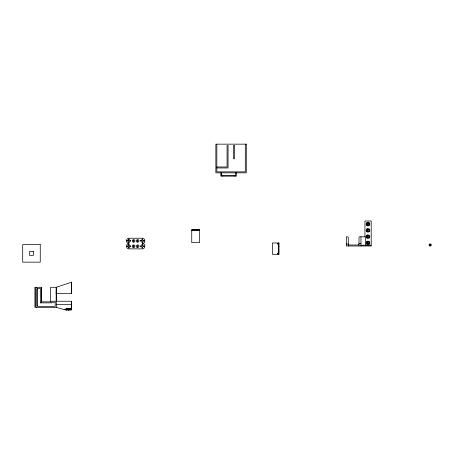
<?xml version="1.0" encoding="UTF-8"?>
<svg xmlns="http://www.w3.org/2000/svg" width="454" height="454" viewBox="0 0 454 454"><rect width="100%" height="100%" fill="white"/><g stroke="black" fill="none" stroke-linecap="round" stroke-linejoin="round"><path stroke-width="0.68" d="M41.462 287.286L41.462 301.848L50.678 301.848L50.678 301.246L71.675 301.246L71.675 309.844L65.126 309.844L56.319 307.386L34.907 307.386L34.907 287.286L41.462 287.286L41.462 301.848L40.44 302.869L51.705 302.869L51.705 302.268L55.195 302.268L55.195 306.365L37.381 306.365L37.381 288.307L40.44 288.307L40.44 302.869M50.678 301.848L50.678 287.28L56.319 287.28L56.222 301.246M65.126 309.435L65.126 309.844L65.126 309.015L71.675 309.015M67.164 309.015L67.152 309.844L67.118 309.015L67.073 309.844L66.931 309.015L66.698 309.844L66.63 309.015L66.551 309.844L66.539 309.015L66.585 309.844L66.852 309.015L66.931 309.844L67.005 309.015L67.118 309.844L67.152 309.015L67.164 309.844L67.118 309.015M68.702 309.844L68.713 309.015L68.56 309.844L68.321 309.015L68.134 309.844L68.094 309.015L68.321 309.844L68.673 309.015L68.702 309.844L68.702 309.015M70.228 309.844L70.257 309.015L69.876 309.844L69.689 309.015L69.644 309.844L70.035 309.015L70.109 309.844L70.177 309.015L70.228 309.844L70.268 309.015M71.579 293.426L71.675 282.161L71.675 293.426L56.222 293.426L56.319 287.28M69.655 309.015L69.734 309.844M56.222 293.426L56.319 291.377M66.585 309.844L66.63 309.015M67.073 309.015L67.005 309.844L66.931 309.015M68.56 309.844L68.622 309.015M359.006 244.036L358.03 245.012L349.251 245.012L348.275 244.036L346.328 244.036M71.675 282.161L56.222 287.28L56.319 307.386M216.836 166.987L227.074 166.987L227.074 145.518L228.05 145.518L228.05 167.963L216.836 167.963M220.922 174.983L221.609 174.983M222.29 175.471L235.649 175.471L235.649 172.838M191.741 229.934L199.544 229.934M191.741 230.518L199.544 230.518M359.006 243.548L360.953 243.548M360.953 245.205L371.196 245.205M278.597 246.255L278.989 246.255M278.597 251.034L278.989 251.034M37.381 288.92L36.763 288.92L36.763 305.752L37.381 305.752M56.222 304.345L71.675 304.345M71.675 309.844L71.579 301.246L71.579 309.844M365.442 245.205L365.442 236.818L359.494 236.818L359.006 237.306L359.006 245.989M364.954 236.818L364.954 221.019L371.196 221.019L371.196 245.989L346.328 245.989L346.328 236.818L347.787 236.818L348.275 237.306L348.275 245.989M360.953 236.818L360.953 245.989M278.597 242.986L278.597 254.297M245.313 144.156L245.302 171.862L216.836 171.862L216.836 144.156M236.335 172.838L236.335 176.152L220.922 176.152L220.922 172.838M234.968 175.471L234.968 176.152M222.29 176.152L222.29 175.176L221.609 175.176L221.609 172.838M70.109 309.015L70.109 309.844M70.035 309.015L70.035 309.844M69.956 309.015L69.876 309.844M69.802 309.015L69.802 309.844M68.673 309.015L68.673 309.844M68.486 309.015L68.486 309.844M68.406 309.015L68.406 309.844M68.321 309.015L68.321 309.844M68.185 309.015L68.248 309.844M66.852 309.015L66.852 309.844M66.772 309.015L66.772 309.844M66.698 309.015L66.698 309.844M36.354 287.286L36.354 287.898L35.741 287.898L35.741 306.773L36.354 306.773L36.354 307.386M430.812 245.342A0.732 0.732 0 0 1 430.545 245.608M429.66 245.495A0.732 0.732 0 0 1 429.546 245.342M430.545 244.343A0.732 0.732 0 0 1 430.693 244.456M66.551 309.015L66.539 309.844L66.551 309.015M68.106 309.015L68.134 309.844L68.094 309.015M126.621 240.217L126.621 241.562A2.423 2.423 0 0 0 129.004 243.554A2.423 2.423 0 0 0 126.621 245.54L126.621 246.885A2.423 2.423 0 0 0 129.004 248.877L142.369 248.877A2.423 2.423 0 0 0 144.752 246.885L144.752 245.54A2.423 2.423 0 0 0 142.369 243.554A2.423 2.423 0 0 0 144.752 241.562L144.752 240.217A2.423 2.423 0 0 0 142.369 238.231L129.004 238.231A2.423 2.423 0 0 0 126.621 240.217M127.012 240.785C127.506 242.322 128.204 239.701 127.012 240.785M127.012 246.108C127.506 247.646 128.204 245.029 127.012 246.108M128.618 239.179C129.112 240.711 129.81 238.095 128.618 239.179M128.618 244.502C129.112 246.04 129.81 243.418 128.618 244.502M130.224 240.785C130.718 242.322 131.422 239.701 130.224 240.785M130.224 246.108C130.718 247.646 131.422 245.029 130.224 246.108M133.192 240.762C133.805 242.68 134.685 239.406 133.192 240.762M133.192 246.085C133.805 248.003 134.685 244.729 133.192 246.085M137.21 240.762C137.823 242.68 138.703 239.406 137.21 240.762M137.21 246.085C137.823 248.003 138.703 244.729 137.21 246.085M140.371 240.785C140.865 242.322 141.563 239.701 140.371 240.785M140.371 246.108C140.865 247.646 141.563 245.029 140.371 246.108M141.977 239.179C142.471 240.711 143.175 238.095 141.977 239.179M141.977 244.502C142.471 246.04 143.175 243.418 141.977 244.502M143.583 240.785C144.077 242.322 144.781 239.701 143.583 240.785M143.583 246.108C144.077 247.646 144.781 245.029 143.583 246.108M277.349 243.639C277.944 245.501 278.796 242.328 277.349 243.639M277.349 253.394C277.944 255.256 278.796 252.078 277.349 253.394M366.14 224.043C366.616 225.53 367.297 222.988 366.14 224.043M366.594 222.937C367.07 224.429 367.751 221.887 366.594 222.937M366.594 225.144C367.07 226.637 367.751 224.094 366.594 225.144M366.14 230.28C366.616 231.773 367.297 229.23 366.14 230.28M366.594 229.179C367.07 230.672 367.751 228.129 366.594 229.179M366.594 231.387C367.07 232.874 367.751 230.337 366.594 231.387M367.7 222.483C368.177 223.97 368.858 221.427 367.7 222.483M366.14 236.523C366.616 238.015 367.297 235.473 366.14 236.523M367.7 225.604C368.177 227.091 368.858 224.548 367.7 225.604M366.594 235.422C367.07 236.909 367.751 234.372 366.594 235.422M367.7 228.72C368.177 230.212 368.858 227.67 367.7 228.72M366.594 237.629C367.07 239.116 367.751 236.574 366.594 237.629M366.14 242.765C366.616 244.258 367.297 241.715 366.14 242.765M368.801 222.937C369.278 224.429 369.959 221.887 368.801 222.937M367.7 231.841C368.177 233.333 368.858 230.791 367.7 231.841M366.594 241.664C367.07 243.151 367.751 240.609 366.594 241.664M368.801 225.144C369.278 226.637 369.959 224.094 368.801 225.144M367.7 234.962C368.177 236.455 368.858 233.912 367.7 234.962M366.594 243.872C367.07 245.359 367.751 242.816 366.594 243.872M369.261 224.043C369.738 225.53 370.419 222.988 369.261 224.043M367.7 238.083C368.177 239.576 368.858 237.033 367.7 238.083M368.801 229.179C369.278 230.672 369.959 228.129 368.801 229.179M368.801 231.387C369.278 232.874 369.959 230.337 368.801 231.387M367.7 241.205C368.177 242.697 368.858 240.155 367.7 241.205M369.261 230.28C369.738 231.773 370.419 229.23 369.261 230.28M368.801 235.422C369.278 236.909 369.959 234.372 368.801 235.422M367.7 244.326C368.177 245.818 368.858 243.276 367.7 244.326M368.801 237.629C369.278 239.116 369.959 236.574 368.801 237.629M369.261 236.523C369.738 238.015 370.419 235.473 369.261 236.523M368.801 241.664C369.278 243.151 369.959 240.609 368.801 241.664M368.801 243.872C369.278 245.359 369.959 242.816 368.801 243.872M369.261 242.765C369.738 244.258 370.419 241.715 369.261 242.765M429.847 244.888C430.267 246.193 430.863 243.968 429.847 244.888M128.635 242.345C128.936 243.929 129.952 241.42 128.635 242.345M128.635 247.668C128.936 249.252 129.952 246.743 128.635 247.668M141.994 242.345C142.295 243.929 143.311 241.42 141.994 242.345M141.994 247.668C142.295 249.252 143.311 246.743 141.994 247.668M128.595 240.2L128.431 240.331A0.806 0.806 0 0 0 128.317 241.301L128.448 241.466A0.806 0.806 0 0 0 129.418 241.579L129.583 241.449A0.806 0.806 0 0 0 129.696 240.478L129.566 240.314A0.806 0.806 0 0 0 128.595 240.2M128.595 245.523L128.431 245.654A0.806 0.806 0 0 0 128.317 246.624L128.448 246.789A0.806 0.806 0 0 0 129.418 246.902L129.583 246.772A0.806 0.806 0 0 0 129.696 245.801L129.566 245.637A0.806 0.806 0 0 0 128.595 245.523M141.954 240.2L141.79 240.331A0.806 0.806 0 0 0 141.676 241.301L141.807 241.466A0.806 0.806 0 0 0 142.777 241.579L142.942 241.449A0.806 0.806 0 0 0 143.055 240.478L142.925 240.314A0.806 0.806 0 0 0 141.954 240.2M141.954 245.523L141.79 245.654A0.806 0.806 0 0 0 141.676 246.624L141.807 246.789A0.806 0.806 0 0 0 142.777 246.902L142.942 246.772A0.806 0.806 0 0 0 143.055 245.801L142.925 245.637A0.806 0.806 0 0 0 141.954 245.523M246.289 144.156L215.86 144.156L215.86 172.838L246.289 172.838L246.289 144.156M234.389 145.518L233.515 145.518L233.515 158.781L234.389 158.781L234.389 145.518M199.544 229.645L191.741 229.645L191.741 242.612L199.544 242.612L199.544 229.645M278.989 242.986L272.355 242.986L272.355 254.297L278.989 254.297L278.989 242.986M40.253 244.604L22.7 244.604L22.7 262.157L40.253 262.157L40.253 244.604M33.426 251.431L29.527 251.431L29.527 255.33L33.426 255.33L33.426 251.431M429.388 245.773A1.124 1.124 0 0 0 431.26 245.262A1.124 1.124 0 0 0 429.887 243.894A1.124 1.124 0 0 0 429.388 245.773M137.04 242.027A1.311 1.311 0 0 0 139.003 240.892A1.311 1.311 0 0 0 137.04 239.757A1.311 1.311 0 0 0 137.04 242.027M137.04 247.351A1.311 1.311 0 0 0 139.003 246.216A1.311 1.311 0 0 0 137.04 245.081A1.311 1.311 0 0 0 137.04 247.351M133.022 242.027A1.311 1.311 0 0 0 134.986 240.892A1.311 1.311 0 0 0 133.022 239.757A1.311 1.311 0 0 0 133.022 242.027M133.022 247.351A1.311 1.311 0 0 0 134.986 246.216A1.311 1.311 0 0 0 133.022 245.081A1.311 1.311 0 0 0 133.022 247.351M367.524 237.175A0.777 0.777 0 0 0 368.83 236.829A0.777 0.777 0 0 0 367.871 235.87A0.777 0.777 0 0 0 367.524 237.175M367.524 243.418A0.777 0.777 0 0 0 368.83 243.072A0.777 0.777 0 0 0 367.871 242.113A0.777 0.777 0 0 0 367.524 243.418M367.683 231.058A0.777 0.777 0 0 0 368.858 230.382A0.777 0.777 0 0 0 367.683 229.707A0.777 0.777 0 0 0 367.683 231.058M367.524 224.696A0.777 0.777 0 0 0 368.83 224.344A0.777 0.777 0 0 0 367.871 223.391A0.777 0.777 0 0 0 367.524 224.696"/></g></svg>
